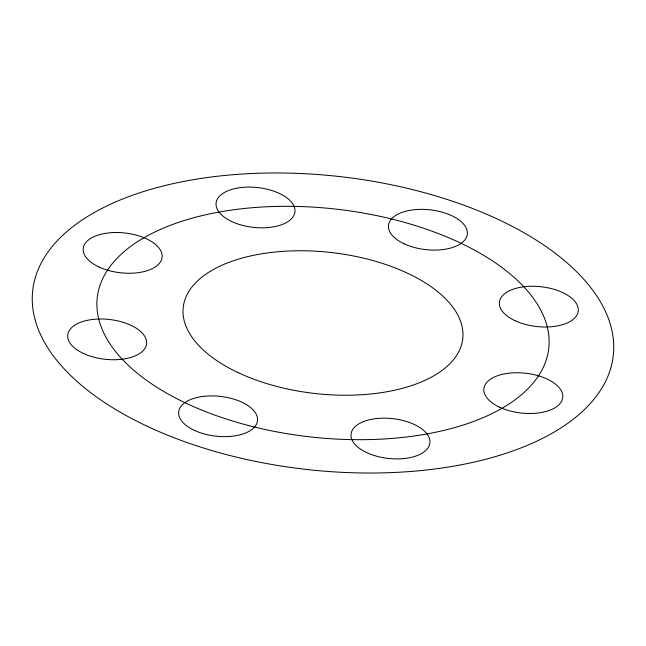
<?xml version="1.0" encoding="UTF-8"?>
<svg xmlns="http://www.w3.org/2000/svg" width="646" height="646" viewBox="0 0 646 646"><rect width="100%" height="100%" fill="white"/><g stroke="black" fill="none" stroke-linecap="round" stroke-linejoin="round"><path stroke-width="0.97" d="M238.39 372.742A140.642 70.955 6.4 0 0 461.89 343.494A140.642 70.955 6.4 0 0 268.72 252.764A140.642 70.955 6.4 0 0 238.39 372.742M366.613 452.563A39.664 20.01 6.4 0 0 429.647 444.319A39.664 20.01 6.4 0 0 375.165 418.729A39.664 20.01 6.4 0 0 366.613 452.563M499.463 407.15A39.664 20.01 6.4 0 0 562.505 398.897A39.664 20.01 6.4 0 0 508.022 373.307A39.664 20.01 6.4 0 0 499.463 407.15M514.967 320.658A39.664 20.01 6.4 0 0 578.008 312.406A39.664 20.01 6.4 0 0 523.518 286.816A39.664 20.01 6.4 0 0 514.967 320.658M404.041 243.76A39.664 20.01 6.4 0 0 467.074 235.507A39.664 20.01 6.4 0 0 412.592 209.918A39.664 20.01 6.4 0 0 404.041 243.76M231.664 221.497A39.664 20.01 6.4 0 0 294.697 213.245A39.664 20.01 6.4 0 0 240.215 187.655A39.664 20.01 6.4 0 0 231.664 221.497M98.806 266.911A39.664 20.01 6.4 0 0 161.847 258.658A39.664 20.01 6.4 0 0 107.357 233.069A39.664 20.01 6.4 0 0 98.806 266.911M83.302 353.402A39.664 20.01 6.4 0 0 146.343 345.15A39.664 20.01 6.4 0 0 91.853 319.56A39.664 20.01 6.4 0 0 83.302 353.402M194.236 430.301A39.664 20.01 6.4 0 0 257.269 422.056A39.664 20.01 6.4 0 0 202.787 396.466A39.664 20.01 6.4 0 0 194.236 430.301M147.28 426.312A292.097 147.369 6.4 0 0 611.463 365.563A292.097 147.369 6.4 0 0 210.257 177.125A292.097 147.369 6.4 0 0 147.28 426.312M186.331 403.354A227.19 114.625 6.4 0 0 547.356 356.099A227.19 114.625 6.4 0 0 235.314 209.546A227.19 114.625 6.4 0 0 186.331 403.354"/></g></svg>
